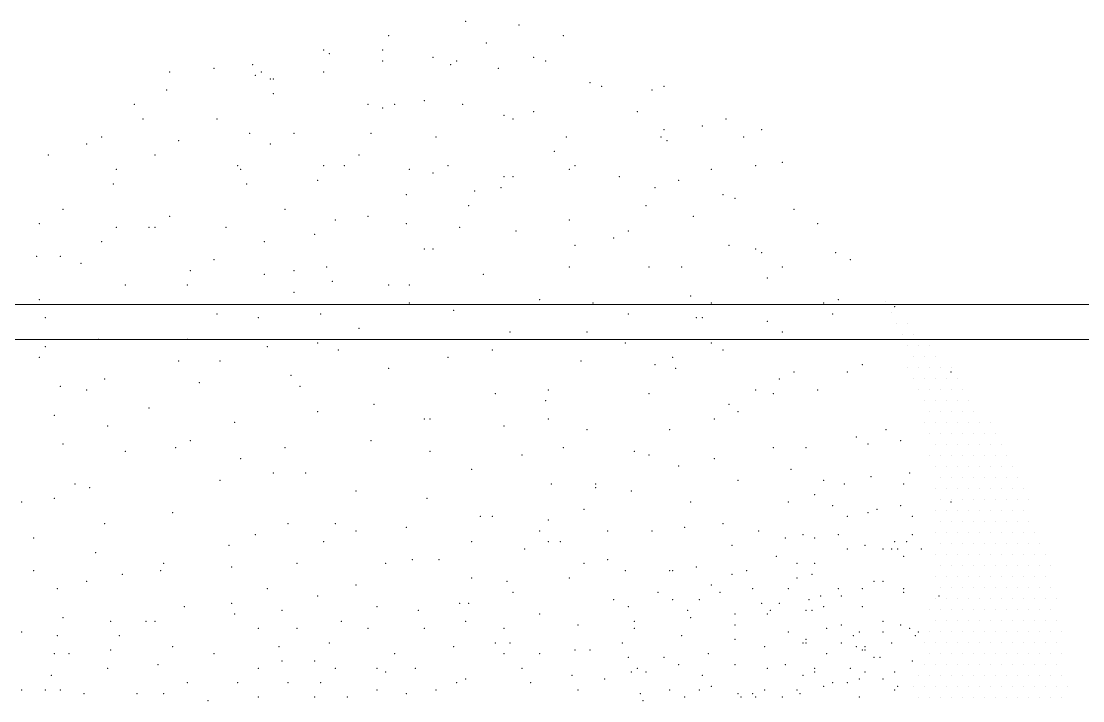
# Model space of a CAD drawing. Header units: metres. Extents: x 599 to 707, y 227 to 318.
# Drawn here: x 671.097 to 674.115, y 277.682 to 279.614 of the extents above; entities that cross this region are included whole.
import ezdxf

# ---------------------------------------------------------------- set-up
doc = ezdxf.new("R2010")
doc.units = ezdxf.units.M
doc.layers.add('banqueta', color=252, linetype='Continuous', lineweight=9)
doc.layers.add('vegetacion', color=74, linetype='Continuous', lineweight=0)

msp = doc.modelspace()

# ---------------------------------------------------------------- linework, layer by layer
at = {"layer": 'banqueta'}
for p, q in [((667.4867, 278.8088), (677.2256, 278.8088)), ((667.5606, 278.7088), (677.2256, 278.7088))]:
    msp.add_line(p, q, dxfattribs=at)
at = {"layer": 'vegetacion', "color": 0}
for p, q in [((673.5554, 278.8165), (673.5554, 278.8165)), ((673.571, 278.7852), (673.571, 278.7852)), ((673.5867, 278.754), (673.5867, 278.754)), ((673.6179, 278.754), (673.6179, 278.754)), ((673.6023, 278.7227), (673.6023, 278.7227)), ((673.6335, 278.7227), (673.6335, 278.7227)), ((673.6179, 278.6915), (673.6179, 278.6915)), ((673.6492, 278.6915), (673.6492, 278.6915)), ((673.6804, 278.6915), (673.6804, 278.6915)), ((673.6335, 278.6602), (673.6335, 278.6602)), ((673.6648, 278.6602), (673.6648, 278.6602)), ((673.696, 278.6602), (673.696, 278.6602)), ((673.6179, 278.629), (673.6179, 278.629)), ((673.6492, 278.629), (673.6492, 278.629)), ((673.6804, 278.629), (673.6804, 278.629)), ((673.7117, 278.629), (673.7117, 278.629)), ((673.7429, 278.629), (673.7429, 278.629)), ((673.6335, 278.5977), (673.6335, 278.5977)), ((673.6648, 278.5977), (673.6648, 278.5977)), ((673.696, 278.5977), (673.696, 278.5977)), ((673.7273, 278.5977), (673.7273, 278.5977)), ((673.7585, 278.5977), (673.7585, 278.5977)), ((673.6492, 278.5665), (673.6492, 278.5665)), ((673.6804, 278.5665), (673.6804, 278.5665)), ((673.7117, 278.5665), (673.7117, 278.5665)), ((673.7429, 278.5665), (673.7429, 278.5665)), ((673.7742, 278.5665), (673.7742, 278.5665)), ((673.6648, 278.5352), (673.6648, 278.5352)), ((673.696, 278.5352), (673.696, 278.5352)), ((673.7273, 278.5352), (673.7273, 278.5352)), ((673.7585, 278.5352), (673.7585, 278.5352)), ((673.7898, 278.5352), (673.7898, 278.5352)), ((673.6804, 278.504), (673.6804, 278.504)), ((673.7117, 278.504), (673.7117, 278.504)), ((673.7429, 278.504), (673.7429, 278.504)), ((673.7742, 278.504), (673.7742, 278.504)), ((673.8054, 278.504), (673.8054, 278.504)), ((673.6648, 278.4727), (673.6648, 278.4727)), ((673.696, 278.4727), (673.696, 278.4727)), ((673.7273, 278.4727), (673.7273, 278.4727)), ((673.7585, 278.4727), (673.7585, 278.4727)), ((673.7898, 278.4727), (673.7898, 278.4727)), ((673.821, 278.4727), (673.821, 278.4727)), ((673.8523, 278.4727), (673.8523, 278.4727)), ((673.6804, 278.4415), (673.6804, 278.4415)), ((673.7117, 278.4415), (673.7117, 278.4415)), ((673.7429, 278.4415), (673.7429, 278.4415)), ((673.7742, 278.4415), (673.7742, 278.4415)), ((673.8054, 278.4415), (673.8054, 278.4415)), ((673.8367, 278.4415), (673.8367, 278.4415)), ((673.8679, 278.4415), (673.8679, 278.4415)), ((673.696, 278.4102), (673.696, 278.4102)), ((673.7273, 278.4102), (673.7273, 278.4102)), ((673.7585, 278.4102), (673.7585, 278.4102)), ((673.7898, 278.4102), (673.7898, 278.4102)), ((673.821, 278.4102), (673.821, 278.4102)), ((673.8523, 278.4102), (673.8523, 278.4102)), ((673.8835, 278.4102), (673.8835, 278.4102)), ((673.6804, 278.379), (673.6804, 278.379)), ((673.7117, 278.379), (673.7117, 278.379)), ((673.7429, 278.379), (673.7429, 278.379)), ((673.7742, 278.379), (673.7742, 278.379)), ((673.8054, 278.379), (673.8054, 278.379)), ((673.8367, 278.379), (673.8367, 278.379)), ((673.8679, 278.379), (673.8679, 278.379)), ((673.8992, 278.379), (673.8992, 278.379)), ((673.696, 278.3477), (673.696, 278.3477)), ((673.7273, 278.3477), (673.7273, 278.3477)), ((673.7585, 278.3477), (673.7585, 278.3477)), ((673.7898, 278.3477), (673.7898, 278.3477)), ((673.821, 278.3477), (673.821, 278.3477)), ((673.8523, 278.3477), (673.8523, 278.3477)), ((673.8835, 278.3477), (673.8835, 278.3477)), ((673.9148, 278.3477), (673.9148, 278.3477)), ((673.7117, 278.3165), (673.7117, 278.3165)), ((673.7429, 278.3165), (673.7429, 278.3165)), ((673.7742, 278.3165), (673.7742, 278.3165)), ((673.8054, 278.3165), (673.8054, 278.3165)), ((673.8367, 278.3165), (673.8367, 278.3165)), ((673.8679, 278.3165), (673.8679, 278.3165)), ((673.8992, 278.3165), (673.8992, 278.3165)), ((673.9304, 278.3165), (673.9304, 278.3165)), ((673.696, 278.2852), (673.696, 278.2852)), ((673.7273, 278.2852), (673.7273, 278.2852)), ((673.7585, 278.2852), (673.7585, 278.2852)), ((673.7898, 278.2852), (673.7898, 278.2852)), ((673.821, 278.2852), (673.821, 278.2852)), ((673.8523, 278.2852), (673.8523, 278.2852)), ((673.8835, 278.2852), (673.8835, 278.2852)), ((673.9148, 278.2852), (673.9148, 278.2852)), ((673.946, 278.2852), (673.946, 278.2852)), ((673.7117, 278.254), (673.7117, 278.254)), ((673.7429, 278.254), (673.7429, 278.254)), ((673.7742, 278.254), (673.7742, 278.254)), ((673.8054, 278.254), (673.8054, 278.254)), ((673.8367, 278.254), (673.8367, 278.254)), ((673.8679, 278.254), (673.8679, 278.254)), ((673.8992, 278.254), (673.8992, 278.254)), ((673.9304, 278.254), (673.9304, 278.254)), ((673.9617, 278.254), (673.9617, 278.254)), ((673.696, 278.2227), (673.696, 278.2227)), ((673.7273, 278.2227), (673.7273, 278.2227)), ((673.7585, 278.2227), (673.7585, 278.2227)), ((673.7898, 278.2227), (673.7898, 278.2227)), ((673.821, 278.2227), (673.821, 278.2227)), ((673.8523, 278.2227), (673.8523, 278.2227)), ((673.8835, 278.2227), (673.8835, 278.2227)), ((673.9148, 278.2227), (673.9148, 278.2227)), ((673.946, 278.2227), (673.946, 278.2227)), ((673.7117, 278.1915), (673.7117, 278.1915)), ((673.7429, 278.1915), (673.7429, 278.1915)), ((673.7742, 278.1915), (673.7742, 278.1915)), ((673.8054, 278.1915), (673.8054, 278.1915)), ((673.8367, 278.1915), (673.8367, 278.1915)), ((673.8679, 278.1915), (673.8679, 278.1915)), ((673.8992, 278.1915), (673.8992, 278.1915)), ((673.9304, 278.1915), (673.9304, 278.1915)), ((673.9617, 278.1915), (673.9617, 278.1915)), ((673.696, 278.1602), (673.696, 278.1602)), ((673.7273, 278.1602), (673.7273, 278.1602)), ((673.7585, 278.1602), (673.7585, 278.1602)), ((673.7898, 278.1602), (673.7898, 278.1602)), ((673.821, 278.1602), (673.821, 278.1602)), ((673.8523, 278.1602), (673.8523, 278.1602)), ((673.8835, 278.1602), (673.8835, 278.1602)), ((673.9148, 278.1602), (673.9148, 278.1602)), ((673.946, 278.1602), (673.946, 278.1602)), ((673.9773, 278.1602), (673.9773, 278.1602)), ((673.7117, 278.129), (673.7117, 278.129)), ((673.7429, 278.129), (673.7429, 278.129)), ((673.7742, 278.129), (673.7742, 278.129)), ((673.8054, 278.129), (673.8054, 278.129)), ((673.8367, 278.129), (673.8367, 278.129)), ((673.8679, 278.129), (673.8679, 278.129)), ((673.8992, 278.129), (673.8992, 278.129)), ((673.9304, 278.129), (673.9304, 278.129)), ((673.9617, 278.129), (673.9617, 278.129)), ((673.9929, 278.129), (673.9929, 278.129)), ((673.696, 278.0977), (673.696, 278.0977)), ((673.7273, 278.0977), (673.7273, 278.0977)), ((673.7585, 278.0977), (673.7585, 278.0977)), ((673.7898, 278.0977), (673.7898, 278.0977)), ((673.821, 278.0977), (673.821, 278.0977)), ((673.8523, 278.0977), (673.8523, 278.0977)), ((673.8835, 278.0977), (673.8835, 278.0977)), ((673.9148, 278.0977), (673.9148, 278.0977)), ((673.946, 278.0977), (673.946, 278.0977)), ((673.9773, 278.0977), (673.9773, 278.0977)), ((674.0085, 278.0977), (674.0085, 278.0977)), ((673.7117, 278.0665), (673.7117, 278.0665)), ((673.7429, 278.0665), (673.7429, 278.0665)), ((673.7742, 278.0665), (673.7742, 278.0665)), ((673.8054, 278.0665), (673.8054, 278.0665)), ((673.8367, 278.0665), (673.8367, 278.0665)), ((673.8679, 278.0665), (673.8679, 278.0665)), ((673.8992, 278.0665), (673.8992, 278.0665)), ((673.9304, 278.0665), (673.9304, 278.0665)), ((673.9617, 278.0665), (673.9617, 278.0665)), ((673.9929, 278.0665), (673.9929, 278.0665)), ((674.0242, 278.0665), (674.0242, 278.0665)), ((673.696, 278.0352), (673.696, 278.0352)), ((673.7273, 278.0352), (673.7273, 278.0352)), ((673.7585, 278.0352), (673.7585, 278.0352)), ((673.7898, 278.0352), (673.7898, 278.0352)), ((673.821, 278.0352), (673.821, 278.0352)), ((673.8523, 278.0352), (673.8523, 278.0352)), ((673.8835, 278.0352), (673.8835, 278.0352)), ((673.9148, 278.0352), (673.9148, 278.0352)), ((673.946, 278.0352), (673.946, 278.0352)), ((673.9773, 278.0352), (673.9773, 278.0352)), ((674.0085, 278.0352), (674.0085, 278.0352)), ((673.7117, 278.004), (673.7117, 278.004)), ((673.7429, 278.004), (673.7429, 278.004)), ((673.7742, 278.004), (673.7742, 278.004)), ((673.8054, 278.004), (673.8054, 278.004)), ((673.8367, 278.004), (673.8367, 278.004)), ((673.8679, 278.004), (673.8679, 278.004)), ((673.8992, 278.004), (673.8992, 278.004)), ((673.9304, 278.004), (673.9304, 278.004)), ((673.9617, 278.004), (673.9617, 278.004)), ((673.9929, 278.004), (673.9929, 278.004)), ((674.0242, 278.004), (674.0242, 278.004)), ((673.696, 277.9727), (673.696, 277.9727)), ((673.7273, 277.9727), (673.7273, 277.9727)), ((673.7585, 277.9727), (673.7585, 277.9727)), ((673.7898, 277.9727), (673.7898, 277.9727)), ((673.821, 277.9727), (673.821, 277.9727)), ((673.8523, 277.9727), (673.8523, 277.9727)), ((673.8835, 277.9727), (673.8835, 277.9727)), ((673.9148, 277.9727), (673.9148, 277.9727)), ((673.946, 277.9727), (673.946, 277.9727)), ((673.9773, 277.9727), (673.9773, 277.9727)), ((674.0085, 277.9727), (674.0085, 277.9727)), ((674.0398, 277.9727), (674.0398, 277.9727)), ((673.6804, 277.9415), (673.6804, 277.9415)), ((673.7117, 277.9415), (673.7117, 277.9415)), ((673.7429, 277.9415), (673.7429, 277.9415)), ((673.7742, 277.9415), (673.7742, 277.9415)), ((673.8054, 277.9415), (673.8054, 277.9415)), ((673.8367, 277.9415), (673.8367, 277.9415)), ((673.8679, 277.9415), (673.8679, 277.9415)), ((673.8992, 277.9415), (673.8992, 277.9415)), ((673.9304, 277.9415), (673.9304, 277.9415)), ((673.9617, 277.9415), (673.9617, 277.9415)), ((673.9929, 277.9415), (673.9929, 277.9415)), ((674.0242, 277.9415), (674.0242, 277.9415)), ((673.696, 277.9102), (673.696, 277.9102)), ((673.7273, 277.9102), (673.7273, 277.9102)), ((673.7585, 277.9102), (673.7585, 277.9102)), ((673.7898, 277.9102), (673.7898, 277.9102)), ((673.821, 277.9102), (673.821, 277.9102)), ((673.8523, 277.9102), (673.8523, 277.9102)), ((673.8835, 277.9102), (673.8835, 277.9102)), ((673.9148, 277.9102), (673.9148, 277.9102)), ((673.946, 277.9102), (673.946, 277.9102)), ((673.9773, 277.9102), (673.9773, 277.9102)), ((674.0085, 277.9102), (674.0085, 277.9102)), ((674.0398, 277.9102), (674.0398, 277.9102)), ((673.6804, 277.879), (673.6804, 277.879)), ((673.7117, 277.879), (673.7117, 277.879)), ((673.7429, 277.879), (673.7429, 277.879)), ((673.7742, 277.879), (673.7742, 277.879)), ((673.8054, 277.879), (673.8054, 277.879)), ((673.8367, 277.879), (673.8367, 277.879)), ((673.8679, 277.879), (673.8679, 277.879)), ((673.8992, 277.879), (673.8992, 277.879)), ((673.9304, 277.879), (673.9304, 277.879)), ((673.9617, 277.879), (673.9617, 277.879)), ((673.9929, 277.879), (673.9929, 277.879)), ((674.0242, 277.879), (674.0242, 277.879)), ((674.0554, 277.879), (674.0554, 277.879)), ((673.6648, 277.8477), (673.6648, 277.8477)), ((673.696, 277.8477), (673.696, 277.8477)), ((673.7273, 277.8477), (673.7273, 277.8477)), ((673.7585, 277.8477), (673.7585, 277.8477)), ((673.7898, 277.8477), (673.7898, 277.8477)), ((673.821, 277.8477), (673.821, 277.8477)), ((673.8523, 277.8477), (673.8523, 277.8477)), ((673.8835, 277.8477), (673.8835, 277.8477)), ((673.9148, 277.8477), (673.9148, 277.8477)), ((673.946, 277.8477), (673.946, 277.8477)), ((673.9773, 277.8477), (673.9773, 277.8477)), ((674.0085, 277.8477), (674.0085, 277.8477)), ((674.0398, 277.8477), (674.0398, 277.8477)), ((673.6804, 277.8165), (673.6804, 277.8165)), ((673.7117, 277.8165), (673.7117, 277.8165)), ((673.7429, 277.8165), (673.7429, 277.8165)), ((673.7742, 277.8165), (673.7742, 277.8165)), ((673.8054, 277.8165), (673.8054, 277.8165)), ((673.8367, 277.8165), (673.8367, 277.8165)), ((673.8679, 277.8165), (673.8679, 277.8165)), ((673.8992, 277.8165), (673.8992, 277.8165)), ((673.9304, 277.8165), (673.9304, 277.8165)), ((673.9617, 277.8165), (673.9617, 277.8165)), ((673.9929, 277.8165), (673.9929, 277.8165)), ((674.0242, 277.8165), (674.0242, 277.8165)), ((674.0554, 277.8165), (674.0554, 277.8165)), ((673.6648, 277.7852), (673.6648, 277.7852)), ((673.696, 277.7852), (673.696, 277.7852)), ((673.7273, 277.7852), (673.7273, 277.7852)), ((673.7585, 277.7852), (673.7585, 277.7852)), ((673.7898, 277.7852), (673.7898, 277.7852)), ((673.821, 277.7852), (673.821, 277.7852)), ((673.8523, 277.7852), (673.8523, 277.7852)), ((673.8835, 277.7852), (673.8835, 277.7852)), ((673.9148, 277.7852), (673.9148, 277.7852)), ((673.946, 277.7852), (673.946, 277.7852)), ((673.9773, 277.7852), (673.9773, 277.7852)), ((674.0085, 277.7852), (674.0085, 277.7852)), ((674.0398, 277.7852), (674.0398, 277.7852)), ((673.6492, 277.754), (673.6492, 277.754)), ((673.6804, 277.754), (673.6804, 277.754)), ((673.7117, 277.754), (673.7117, 277.754)), ((673.7429, 277.754), (673.7429, 277.754)), ((673.7742, 277.754), (673.7742, 277.754)), ((673.8054, 277.754), (673.8054, 277.754)), ((673.8367, 277.754), (673.8367, 277.754)), ((673.8679, 277.754), (673.8679, 277.754)), ((673.8992, 277.754), (673.8992, 277.754)), ((673.9304, 277.754), (673.9304, 277.754)), ((673.9617, 277.754), (673.9617, 277.754)), ((673.9929, 277.754), (673.9929, 277.754)), ((674.0242, 277.754), (674.0242, 277.754)), ((674.0554, 277.754), (674.0554, 277.754)), ((673.6335, 277.7227), (673.6335, 277.7227)), ((673.6648, 277.7227), (673.6648, 277.7227)), ((673.696, 277.7227), (673.696, 277.7227)), ((673.7273, 277.7227), (673.7273, 277.7227)), ((673.7585, 277.7227), (673.7585, 277.7227)), ((673.7898, 277.7227), (673.7898, 277.7227)), ((673.821, 277.7227), (673.821, 277.7227)), ((673.8523, 277.7227), (673.8523, 277.7227)), ((673.8835, 277.7227), (673.8835, 277.7227)), ((673.9148, 277.7227), (673.9148, 277.7227)), ((673.946, 277.7227), (673.946, 277.7227)), ((673.9773, 277.7227), (673.9773, 277.7227)), ((674.0085, 277.7227), (674.0085, 277.7227)), ((674.0398, 277.7227), (674.0398, 277.7227)), ((674.071, 277.7227), (674.071, 277.7227)), ((673.6492, 277.6915), (673.6492, 277.6915)), ((673.6804, 277.6915), (673.6804, 277.6915)), ((673.7117, 277.6915), (673.7117, 277.6915)), ((673.7429, 277.6915), (673.7429, 277.6915)), ((673.7742, 277.6915), (673.7742, 277.6915)), ((673.8054, 277.6915), (673.8054, 277.6915)), ((673.8367, 277.6915), (673.8367, 277.6915)), ((673.8679, 277.6915), (673.8679, 277.6915)), ((673.8992, 277.6915), (673.8992, 277.6915)), ((673.9304, 277.6915), (673.9304, 277.6915)), ((673.9617, 277.6915), (673.9617, 277.6915)), ((673.9929, 277.6915), (673.9929, 277.6915)), ((674.0242, 277.6915), (674.0242, 277.6915)), ((674.0554, 277.6915), (674.0554, 277.6915))]:
    msp.add_line(p, q, dxfattribs=at)
at = {"layer": 'vegetacion'}
for p in [(672.3604, 279.6138), (672.5119, 279.6036), (672.1417, 279.5728), (672.6381, 279.5728), (672.4193, 279.5522), (671.9565, 279.5317), (671.9734, 279.5214), (672.1248, 279.5317), (672.2679, 279.5111), (672.5539, 279.5111), (671.6452, 279.4803), (671.7546, 279.4906), (672.1248, 279.5008), (672.3183, 279.4906), (672.3352, 279.5008), (672.453, 279.4803), (672.5876, 279.5008), (671.519, 279.47), (671.763, 279.4597), (671.7799, 279.47), (671.8051, 279.4495), (671.8135, 279.4495), (671.9565, 279.47), (671.5106, 279.4186), (672.7138, 279.4392), (672.7474, 279.4289), (672.8905, 279.4186), (672.9241, 279.4289), (671.8135, 279.4084), (672.2426, 279.3878), (671.4181, 279.3775), (672.0828, 279.3775), (672.1248, 279.3673), (672.1585, 279.3775), (672.352, 279.3775), (672.5539, 279.357), (672.8484, 279.357), (671.4433, 279.3364), (671.6537, 279.3364), (672.4698, 279.3467), (672.495, 279.3364), (672.495, 279.3364), (673.1008, 279.3364), (671.7462, 279.2954), (671.8724, 279.2954), (672.0912, 279.2954), (672.9241, 279.3056), (673.0335, 279.3159), (673.2018, 279.3056), (671.2834, 279.2645), (671.3255, 279.2851), (671.5443, 279.2748), (671.8051, 279.2645), (672.2763, 279.2851), (672.6465, 279.2851), (672.9157, 279.2851), (672.9325, 279.2748), (673.1513, 279.2851), (671.1741, 279.2337), (671.477, 279.2337), (672.0575, 279.2337), (672.6128, 279.244), (671.7125, 279.2029), (671.9565, 279.2029), (672.0154, 279.2029), (672.3099, 279.2029), (672.6717, 279.2029), (673.185, 279.2029), (673.2607, 279.2132), (671.3676, 279.1926), (671.721, 279.1926), (672.2005, 279.1926), (672.2679, 279.1823), (672.4698, 279.1721), (672.495, 279.1721), (672.6549, 279.1926), (672.7979, 279.1721), (673.0588, 279.1926), (671.3592, 279.1515), (671.7378, 279.1515), (671.9397, 279.1618), (672.9662, 279.1618), (672.1921, 279.1207), (672.3857, 279.131), (672.4614, 279.1412), (672.8989, 279.1412), (673.0924, 279.1207), (672.3688, 279.0899), (672.8737, 279.0899), (673.1261, 279.1104), (671.2161, 279.0796), (671.519, 279.0591), (671.8472, 279.0796), (672.0828, 279.0591), (673.0083, 279.0591), (673.2943, 279.0796), (671.1488, 279.0385), (671.3676, 279.0282), (671.4601, 279.0282), (671.477, 279.0282), (671.6789, 279.0282), (671.9902, 279.0488), (672.1921, 279.0385), (672.3436, 279.0282), (672.6549, 279.0488), (673.3617, 279.0385), (671.9313, 279.0077), (672.5034, 279.018), (672.7811, 278.9974), (672.8232, 279.018), (671.3255, 278.9871), (671.7883, 278.9871), (672.2426, 278.9666), (672.2679, 278.9666), (672.6717, 278.9769), (673.1092, 278.9769), (673.185, 278.9666), (671.1404, 278.946), (671.2077, 278.946), (671.6452, 278.9358), (673.2018, 278.9563), (673.4121, 278.9563), (673.4542, 278.9358), (671.2666, 278.9255), (671.5779, 278.9049), (671.8724, 278.9049), (671.965, 278.9152), (672.6549, 278.9152), (672.8821, 278.9152), (672.9746, 278.9152), (673.2607, 278.9152), (671.7883, 278.8947), (671.9818, 278.8741), (672.4109, 278.8947), (673.2186, 278.8844), (671.3928, 278.8638), (671.5695, 278.8638), (671.8724, 278.8433), (672.1417, 278.8638), (672.2005, 278.8638), (671.1488, 278.8228), (672.2005, 278.8125), (672.5708, 278.8228), (672.7222, 278.8125), (672.9999, 278.833), (673.0588, 278.8125), (673.3785, 278.8125), (673.4205, 278.8228), (671.6537, 278.7817), (671.9481, 278.7817), (672.3268, 278.7919), (672.8232, 278.7817), (673.4037, 278.7817), (673.5804, 278.8022), (671.1657, 278.7714), (671.7714, 278.7714), (673.0167, 278.7714), (673.0335, 278.7714), (673.2186, 278.7611), (672.0575, 278.7406), (672.4866, 278.7303), (672.7054, 278.7303), (673.2607, 278.7303), (671.1657, 278.6892), (671.3171, 278.7097), (671.5695, 278.7097), (671.7967, 278.6892), (671.9397, 278.6995), (672.8148, 278.6995), (673.0588, 278.6995), (671.9986, 278.6789), (672.4361, 278.6789), (673.0924, 278.6789), (671.1488, 278.6584), (671.5443, 278.6481), (671.6621, 278.6481), (672.3099, 278.6584), (672.6885, 278.6481), (672.8989, 278.6378), (672.9494, 278.6584), (673.4879, 278.6378), (671.864, 278.607), (672.1417, 278.6275), (672.9578, 278.6275), (673.2943, 278.6173), (673.4458, 278.6173), (673.7403, 278.6173), (671.2077, 278.5762), (671.3339, 278.5967), (671.6032, 278.5864), (671.8892, 278.5762), (673.2523, 278.5967), (671.2834, 278.5659), (672.4445, 278.5556), (672.596, 278.5659), (672.8821, 278.5556), (673.185, 278.5659), (673.2354, 278.5556), (673.3617, 278.5659), (671.4601, 278.5145), (672.0996, 278.5248), (672.5876, 278.5351), (673.1092, 278.5248), (671.1909, 278.494), (671.9397, 278.5043), (672.2426, 278.4837), (672.2594, 278.4837), (672.596, 278.4837), (673.0672, 278.4837), (673.1345, 278.5043), (671.3423, 278.4632), (671.7041, 278.4734), (672.4698, 278.4632), (672.7054, 278.4529), (672.941, 278.4529), (673.5552, 278.4529), (671.5779, 278.4221), (672.0912, 278.4221), (673.471, 278.4323), (673.5972, 278.4221), (671.2161, 278.4118), (671.3928, 278.3912), (671.5359, 278.4015), (671.8472, 278.4015), (672.2594, 278.3912), (672.6381, 278.4015), (672.84, 278.3912), (673.2354, 278.4015), (673.328, 278.4015), (673.5047, 278.4118), (671.721, 278.3707), (672.5203, 278.381), (672.8821, 278.381), (673.0672, 278.3707), (671.8135, 278.3296), (671.9061, 278.3296), (672.3772, 278.3399), (672.9662, 278.3501), (673.2859, 278.3399), (673.6225, 278.3296), (671.2498, 278.2988), (671.6621, 278.3091), (672.6044, 278.2988), (672.7306, 278.2988), (673.1345, 278.3091), (673.3785, 278.3091), (673.4374, 278.2988), (673.5131, 278.3193), (673.6057, 278.2988), (671.2919, 278.2885), (672.0491, 278.2782), (672.7306, 278.2885), (672.8316, 278.2782), (673.3532, 278.268), (671.0983, 278.2474), (671.1909, 278.2577), (672.251, 278.2577), (672.9999, 278.2474), (673.2775, 278.2474), (673.4037, 278.2371), (673.5972, 278.2371), (673.7403, 278.2474), (671.5274, 278.2166), (672.4025, 278.2063), (672.4361, 278.2063), (672.697, 278.2269), (673.4458, 278.2063), (673.5047, 278.2166), (673.5299, 278.2269), (673.6309, 278.2063), (671.3339, 278.1858), (671.8556, 278.1858), (671.9902, 278.1858), (672.596, 278.196), (673.0924, 278.1858), (671.763, 278.1549), (672.0491, 278.1652), (672.1921, 278.1755), (672.5708, 278.1652), (672.7643, 278.1652), (672.8905, 278.1652), (672.983, 278.1755), (673.1934, 278.1652), (673.3196, 278.1549), (673.4205, 278.1549), (673.6309, 278.1549), (671.132, 278.1447), (671.6873, 278.1241), (671.9565, 278.1344), (672.3772, 278.1344), (672.596, 278.1344), (672.6297, 278.1344), (673.1177, 278.1241), (673.2691, 278.1447), (673.3532, 278.1447), (673.4963, 278.1241), (673.5804, 278.1344), (673.6141, 278.1344), (671.3087, 278.1036), (672.5287, 278.1138), (673.2439, 278.0933), (673.4458, 278.1138), (673.5468, 278.1138), (673.572, 278.1138), (673.5888, 278.1138), (673.6057, 278.0933), (673.6057, 278.0933), (673.6561, 278.1138), (671.5022, 278.0728), (671.6957, 278.0625), (671.8808, 278.0728), (672.1332, 278.0728), (672.209, 278.083), (672.2847, 278.083), (672.697, 278.0728), (672.7643, 278.083), (673.0167, 278.0625), (673.3028, 278.0728), (673.3532, 278.0728), (671.132, 278.0522), (671.3844, 278.0419), (671.4938, 278.0522), (672.3772, 278.0317), (672.6549, 278.0317), (672.8148, 278.0522), (672.941, 278.0522), (672.9494, 278.0522), (673.1177, 278.0419), (673.1597, 278.0522), (673.3028, 278.0317), (673.3448, 278.0419), (671.1993, 278.0008), (671.2834, 278.0214), (671.7967, 278.0008), (672.0491, 278.0111), (672.4782, 278.0214), (673.0588, 278.0111), (673.1765, 278.0008), (673.2775, 278.0008), (673.4205, 278.0008), (673.4879, 278.0008), (673.5215, 278.0214), (673.5468, 278.0214), (673.5468, 278.0214), (673.6057, 278.0008), (671.9397, 277.9803), (672.495, 277.9906), (672.7811, 277.97), (672.9073, 277.9906), (672.9494, 277.97), (673.0251, 277.97), (673.084, 277.9906), (673.3364, 277.97), (673.3701, 277.9803), (673.429, 277.9803), (673.6057, 277.9906), (673.7066, 277.9803), (671.5611, 277.9495), (671.6957, 277.9597), (671.8388, 277.9392), (672.108, 277.9495), (672.2258, 277.9392), (672.3436, 277.9597), (672.3688, 277.9597), (672.8232, 277.9495), (672.9914, 277.9392), (673.2018, 277.9597), (673.227, 277.9392), (673.2523, 277.9597), (673.328, 277.9392), (673.3448, 277.9392), (673.3785, 277.9495), (673.4879, 277.9495), (671.2161, 277.9186), (671.3508, 277.9084), (671.4517, 277.9084), (671.477, 277.9084), (671.7041, 277.9289), (672.007, 277.9084), (672.3604, 277.9084), (672.5708, 277.9289), (672.84, 277.9084), (672.9999, 277.9186), (673.1261, 277.9289), (673.2186, 277.9289), (673.5468, 277.9084), (671.0983, 277.8775), (671.7714, 277.8878), (671.8808, 277.8878), (672.0828, 277.8878), (672.2426, 277.8878), (672.4698, 277.8878), (672.6801, 277.8981), (672.84, 277.8878), (673.1261, 277.8981), (673.2775, 277.8775), (673.3869, 277.8878), (673.429, 277.8981), (673.4794, 277.8775), (673.5468, 277.8775), (673.5972, 277.8981), (673.6225, 277.8878), (673.6477, 277.8775), (671.1993, 277.8673), (671.376, 277.8673), (671.9734, 277.8467), (672.4445, 277.8467), (672.4866, 277.8467), (672.8063, 277.8467), (672.9746, 277.8673), (673.1261, 277.857), (673.3196, 277.8467), (673.328, 277.857), (673.328, 277.8467), (673.429, 277.8467), (673.4626, 277.8673), (673.572, 277.8467), (673.6393, 277.8673), (671.1909, 277.8159), (671.233, 277.8159), (671.3508, 277.8262), (671.5274, 277.8364), (671.6452, 277.8159), (671.8303, 277.8364), (672.1585, 277.8159), (672.3268, 277.8364), (672.4698, 277.8159), (672.5708, 277.8159), (672.6717, 277.8262), (672.7138, 277.8262), (673.0503, 277.8159), (673.2102, 277.8364), (673.3869, 277.8159), (673.471, 277.8364), (673.4879, 277.8262), (673.4963, 277.8364), (673.4963, 277.8262), (671.4854, 277.7851), (671.8388, 277.7954), (671.9313, 277.7954), (672.8232, 277.8056), (672.9241, 277.8056), (672.9662, 277.7851), (673.1261, 277.7851), (673.2691, 277.7851), (673.5215, 277.8056), (673.5383, 277.8056), (673.6309, 277.7954), (671.1825, 277.7543), (671.3423, 277.7748), (671.7714, 277.7748), (671.9902, 277.7748), (672.108, 277.7748), (672.1332, 277.7645), (672.2174, 277.7748), (672.5203, 277.7748), (672.6633, 277.7543), (672.8316, 277.7645), (672.8484, 277.7748), (672.8737, 277.7645), (673.0335, 277.7543), (673.2186, 277.7748), (673.3196, 277.7543), (673.3532, 277.7748), (673.3532, 277.7645), (673.4542, 277.7748), (673.4963, 277.7645), (673.5804, 277.7645), (671.5695, 277.7337), (671.7125, 277.7337), (671.8556, 277.7337), (671.9481, 277.7337), (672.3352, 277.7337), (672.3604, 277.744), (672.5455, 277.7337), (672.7559, 277.744), (673.0588, 277.7234), (673.3785, 277.7234), (673.4037, 277.7337), (673.4458, 277.7337), (673.4794, 277.744), (673.5468, 277.744), (673.5888, 277.7234), (671.0983, 277.7132), (671.1657, 277.7132), (671.2077, 277.7132), (671.275, 277.7029), (671.4265, 277.7029), (671.5022, 277.7029), (672.108, 277.7132), (672.1921, 277.7029), (672.2763, 277.7132), (672.6801, 277.7132), (672.8568, 277.7029), (672.941, 277.7132), (673.0251, 277.7132), (673.1345, 277.7029), (673.1765, 277.7029), (673.2102, 277.7132), (673.3028, 277.7132), (673.3112, 277.7029), (673.5804, 277.7132), (671.6284, 277.6823), (671.7714, 277.6926), (671.9313, 277.6926), (672.0239, 277.6926), (672.8652, 277.6823), (672.983, 277.6926), (673.1429, 277.6926), (673.185, 277.6926), (673.2607, 277.6926), (673.4794, 277.6926)]:
    msp.add_point(p, dxfattribs=at)

doc.saveas('drawing.dxf')
